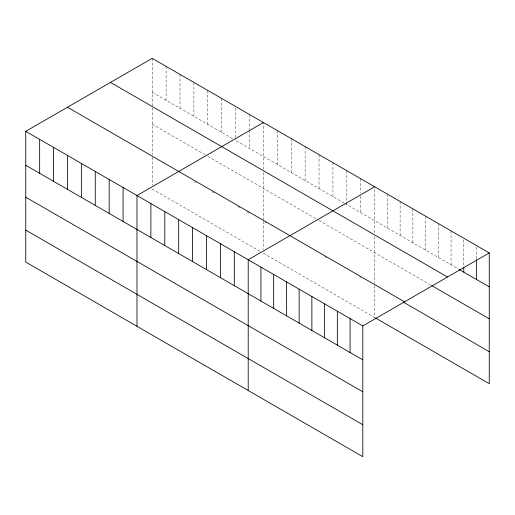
<?xml version="1.0" encoding="UTF-8"?>
<svg xmlns="http://www.w3.org/2000/svg" width="515" height="515" viewBox="0 0 515 515"><rect width="100%" height="100%" fill="white"/><g stroke="black" fill="none" stroke-linecap="round" stroke-linejoin="round"><path stroke-width="0.39" stroke-dasharray="2.58 1.93" d="M152.195 58.324L152.195 154.777M263.423 169.255L263.423 122.538M374.65 232.677L374.65 186.758M152.195 92.256L232.838 138.818M344.065 203.032L235.619 140.421L235.619 138.052M344.76 203.431L458.421 269.055M152.195 124.212L206.418 155.517M207.809 156.315L317.646 219.731M319.036 220.536L430.946 285.143M194.599 181.608L195.99 182.413M211.98 191.644L214.066 192.848M237.705 206.496L239.79 207.7M246.737 211.71L249.518 213.319M264.813 222.145L266.204 222.95M324.598 256.663L326.684 257.867M359.361 276.729L360.751 277.534M152.195 189.076L259.946 251.288M263.423 253.296L374.65 317.51L374.65 285.561M476.517 247.149L476.517 258.987M463.783 239.797L463.783 266.628M451.05 230.868L451.05 264.8M438.317 223.516L438.317 257.449M425.583 216.165L425.583 250.097M412.85 208.813L412.85 242.745M400.116 201.462L400.116 235.394M387.383 194.11L387.383 228.042M374.65 236.668L374.65 283.211M360.751 178.731L360.751 192.932M360.751 196.093L360.751 212.663M346.846 170.703L346.846 201.481M346.846 202.273L346.846 204.635M332.941 162.676L332.941 196.614M319.036 154.648L319.036 188.587M305.131 146.62L305.131 180.559M291.233 138.593L291.233 172.531M277.328 130.565L277.328 164.504M263.423 172.448L263.423 219.776M263.423 221.347L263.423 249.299M249.518 114.51L249.518 129.51M249.518 130.295L249.518 148.449M235.619 108.066L235.619 137.267M221.714 98.455L221.714 132.394M207.809 90.434L207.809 124.366M193.904 82.406L193.904 116.339M180.005 74.379L180.005 108.311M166.1 66.351L166.1 100.283M152.195 157.127L152.195 185.085"/><path stroke-width="0.77" d="M25.75 131.325L362.805 325.924L362.805 456.676L25.75 262.084L25.75 131.325L152.195 58.324L489.25 252.917L489.25 383.675L375.319 317.897M263.423 122.538L136.977 195.546L136.977 326.298M374.65 186.758L248.204 259.76L248.204 390.512M362.805 325.924L489.25 252.917M459.09 269.442L489.25 286.855M110.468 82.413L447.522 277.012M431.615 285.529L489.25 318.804M67.478 107.236L404.533 301.829M403.47 302.202L489.25 351.726M25.75 165.264L362.805 359.856M25.75 197.213L362.805 391.806M25.75 230.128L362.805 424.727M476.517 259.772L476.517 279.503M463.783 267.42L463.783 272.152M350.071 318.573L350.071 352.505M337.338 311.221L337.338 345.153M324.605 303.869L324.605 337.801M311.871 296.518L311.871 330.45M299.138 289.166L299.138 323.098M286.404 281.814L286.404 315.747M273.671 274.463L273.671 308.401M260.938 267.111L260.938 301.05M234.299 251.732L234.299 285.671M220.401 243.704L220.401 277.643M206.496 235.677L206.496 269.615M192.591 227.649L192.591 261.588M178.686 219.622L178.686 253.56M164.787 211.594L164.787 245.533M150.882 203.567L150.882 237.505M123.072 187.518L123.072 221.45M109.174 179.49L109.174 213.422M95.269 171.463L95.269 205.395M81.364 163.435L81.364 197.367M67.459 155.408L67.459 189.346M53.56 147.38L53.56 181.319M39.655 139.353L39.655 173.291"/></g></svg>
